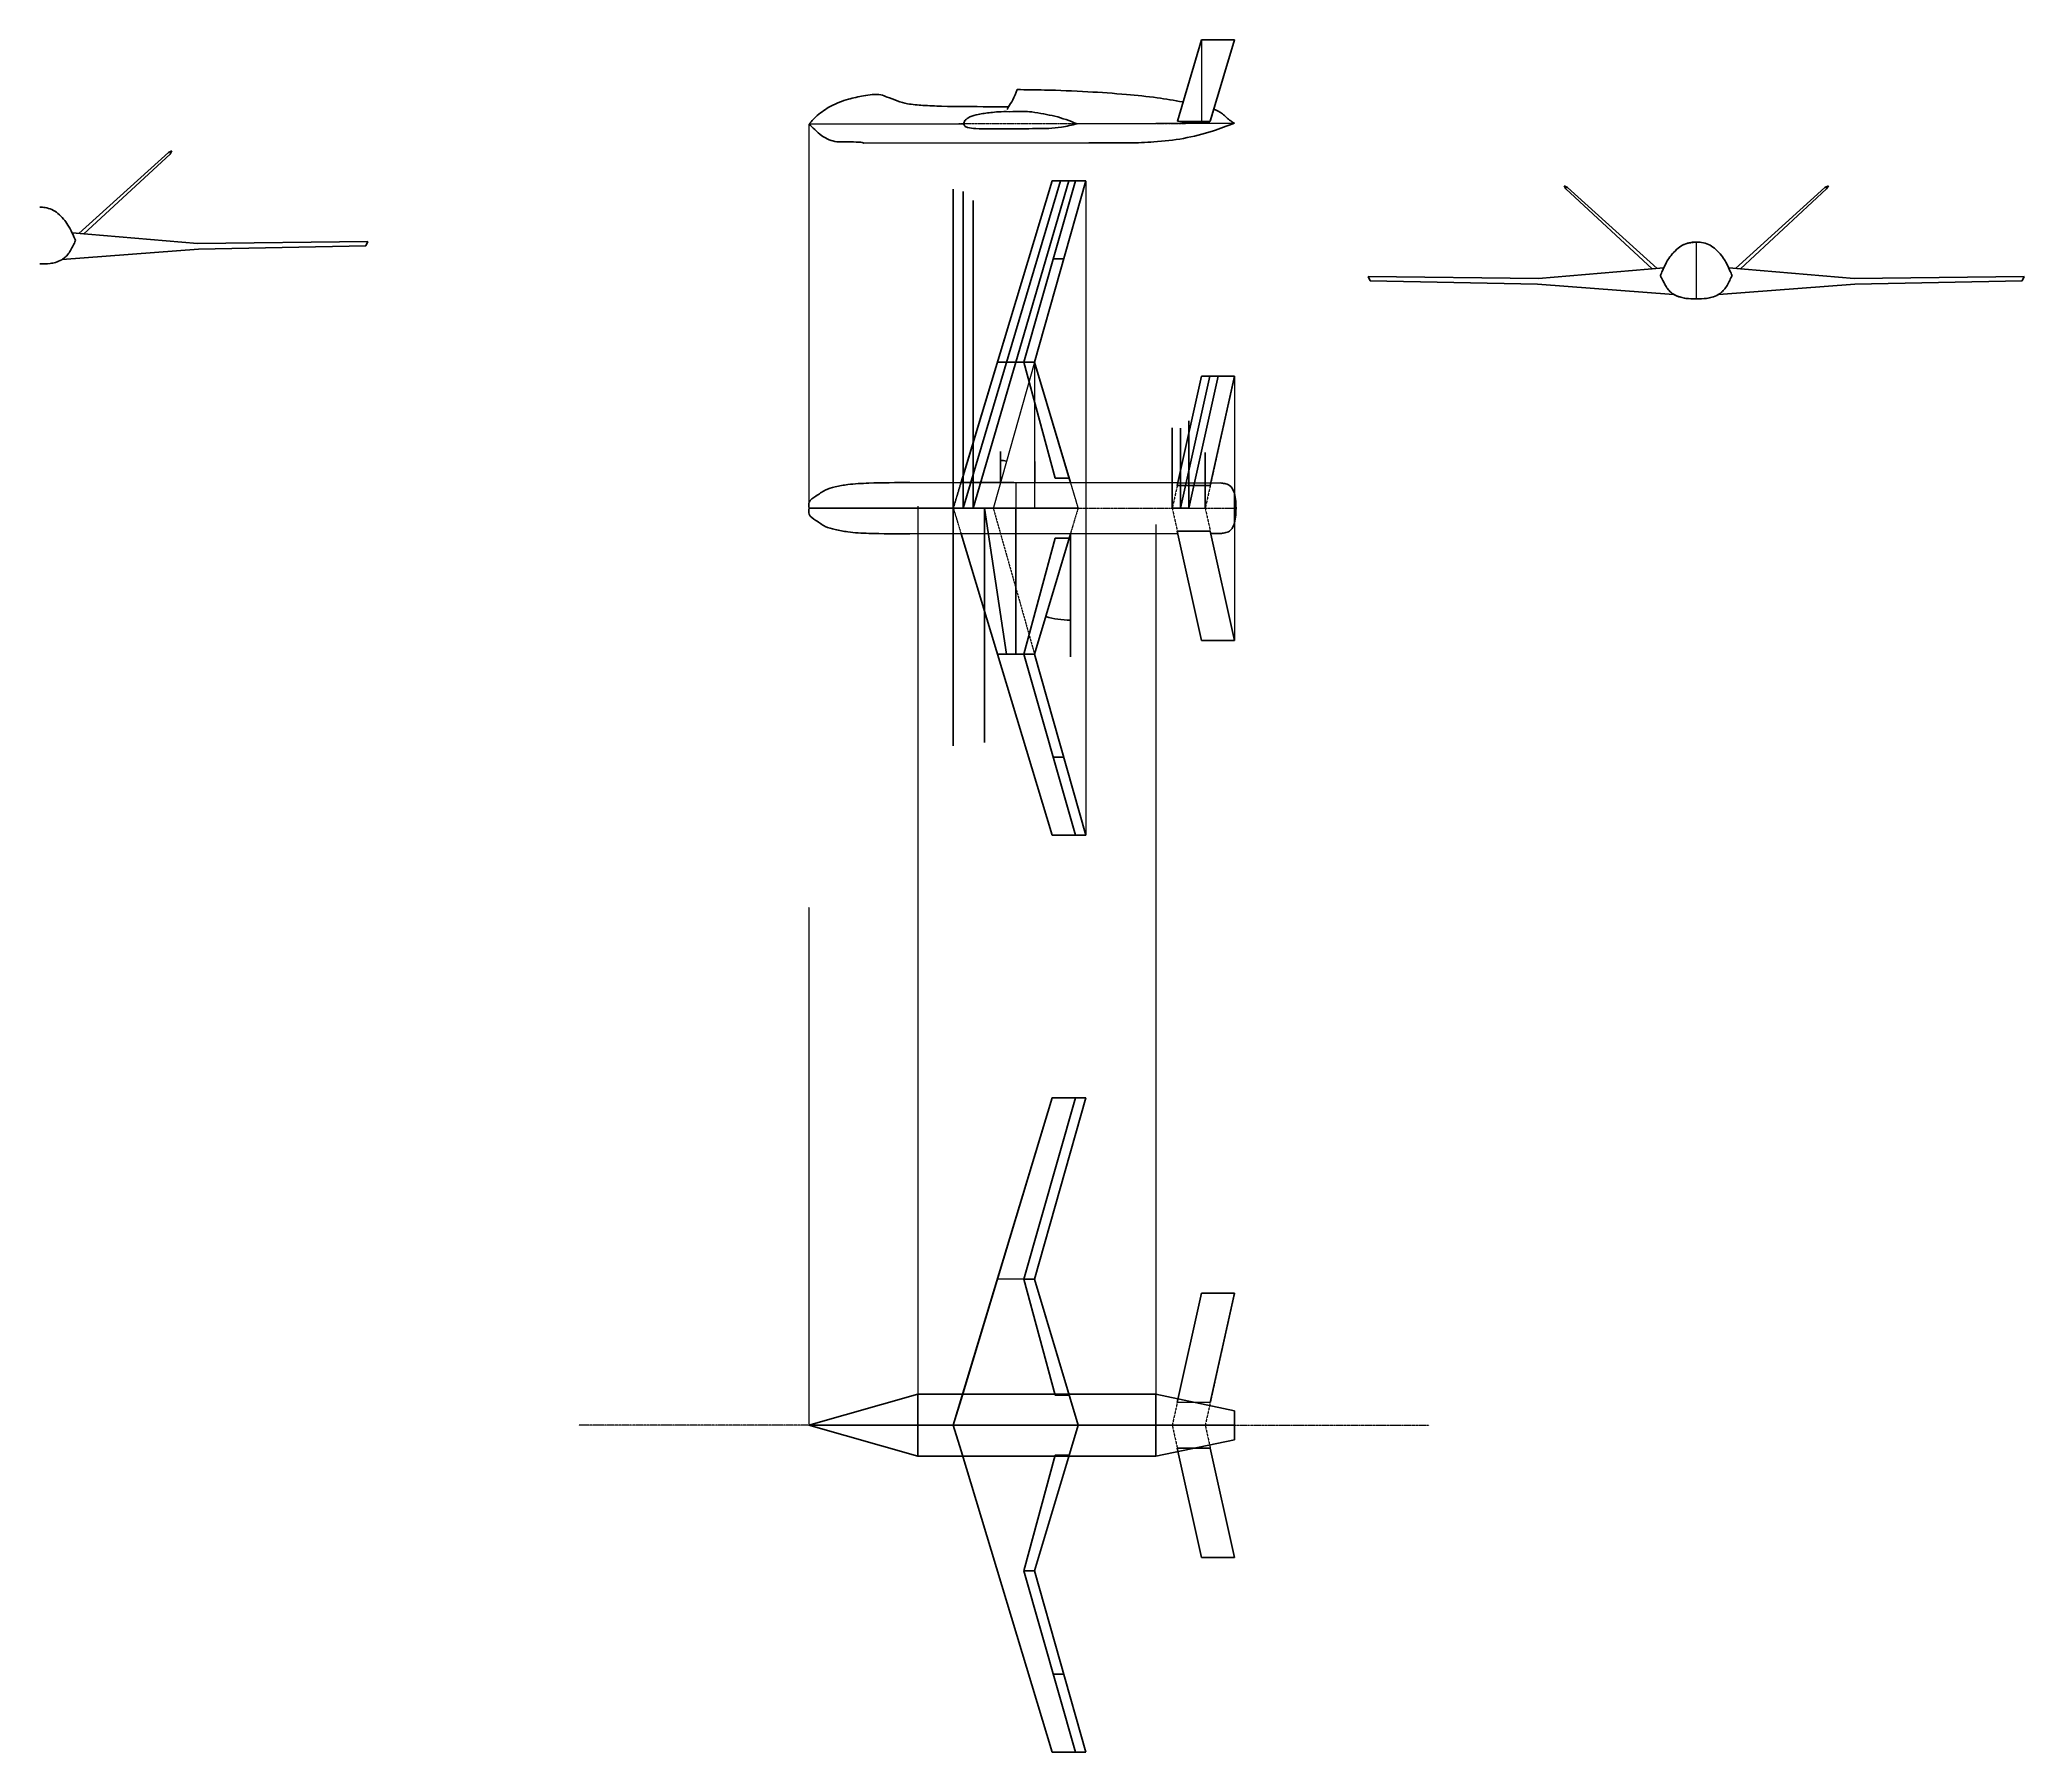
# Model space of a CAD drawing. Header units: millimetres. Extents: x 38559 to 1932156, y -475559 to 1027176.
# Drawn here: x 97752 to 158400, y -58239 to -5898 of the extents above; entities that cross this region are included whole.
import ezdxf

# ---------------------------------------------------------------- set-up
doc = ezdxf.new("R2010")
doc.units = ezdxf.units.MM
doc.linetypes.add('CENTER', pattern=[2, 1.25, -0.25, 0.25, -0.25])
doc.linetypes.add('DASHED', pattern=[0.75, 0.5, -0.25])
for name, color, linetype, lineweight in [('_axes (Оси)', 6, 'CENTER', 30), ('_basic (Основной)', 4, 'Continuous', 60), ('_invisible (Невидимый)', 1, 'DASHED', 30)]:
    doc.layers.add(name, color=color, linetype=linetype, lineweight=lineweight)
doc.styles.add('ESKD', font='eskd.shx', dxfattribs={"oblique": 15, "height": 5})
doc.dimstyles.new('ESKD', dxfattribs={"dimtxt": 5, "dimasz": 5, "dimexe": 2, "dimexo": 0, "dimgap": 2, "dimtad": 1, "dimtoh": 1, "dimzin": 12, "dimdsep": 46, "dimtxsty": 'ESKD', "dimblk1": 'OPEN', "dimblk2": 'OPEN', "dimsah": 1, "dimcen": 5, "dimclrd": 256, "dimclre": 256, "dimclrt": 2, "dimadec": 0, "dimazin": 0, "dimtfac": 1, "dimtmove": 0, "dimatfit": 3, "dimldrblk": 'OPEN', "dimfxl": 1, "dimtolj": 1, "dimtzin": 12, "dimlwd": -1, "dimlwe": -1, "dimarcsym": 0})

# ---------------------------------------------------------------- blocks, each defined once
blk = doc.blocks.new('_OPEN')
at = {"color": 0, "linetype": 'ByBlock'}
for p, q in [((-1, 0), (0, 0)), ((0, 0), (-1, 0)), ((0, 0), (-1, 0))]:
    blk.add_line(p, q, dxfattribs=at)
blk = doc.blocks.new('*D100')
at = {"layer": '_basic (Основной)', "transparency": 16777216}
blk.add_arc((127113, -19433), 677, 74.65744, 89.57694, dxfattribs=at)
at = {"layer": 'Defpoints', "color": 0, "transparency": 16777216}
for p in [(129716, -10214), (127113, -18489), (127237, -18768), (127112, -19437), (127113, -19433)]:
    blk.add_point(p, dxfattribs=at)
at = {"layer": '_basic (Основной)', "transparency": 16777216, "xscale": 5, "yscale": 5, "zscale": 5}
for p, rotation in [((127113, -18756), 179.788469933241), ((127297, -18782), 344.4459148184558)]:
    blk.add_blockref('_OPEN', p, dxfattribs=dict(at, rotation=rotation))
at = {"layer": '_basic (Основной)', "color": 2, "transparency": 16777216, "insert": (127207, -18758), "char_height": 5, "attachment_point": 5, "rotation": 352.11719, "style": 'ESKD'}
blk.add_mtext('\\A1;16°', dxfattribs=at)
blk = doc.blocks.new('*D101')
at = {"layer": '_basic (Основной)', "transparency": 16777216}
blk.add_arc((129248, -20998), 2639, 253.50261, 269.89142, dxfattribs=at)
at = {"layer": 'Defpoints', "color": 0, "transparency": 16777216}
for p in [(129248, -20998), (129248, -20998), (128741, -23588), (128152, -24672), (129248, -24755)]:
    blk.add_point(p, dxfattribs=at)
at = {"layer": '_basic (Основной)', "transparency": 16777216, "xscale": 5, "yscale": 5, "zscale": 5}
for p, rotation in [((128494, -23527), 163.4483239570411), ((129248, -23637), 359.9457120725584)]:
    blk.add_blockref('_OPEN', p, dxfattribs=dict(at, rotation=rotation))
at = {"layer": '_basic (Основной)', "color": 2, "transparency": 16777216, "insert": (128867, -23604), "char_height": 5, "attachment_point": 5, "rotation": 351.69702, "style": 'ESKD'}
blk.add_mtext('\\A1;17°', dxfattribs=at)

msp = doc.modelspace()

# ---------------------------------------------------------------- linework, layer by layer
at = {"layer": '_axes (Оси)', "transparency": 33554687}
for p, q in [((121264.153, -8471.197), (134264.139, -8452.132)), ((121264.153, -20218.005), (134311.976, -20218.005)), ((121264.153, -20218.005), (134311.976, -20218.005)), ((124584.324, -48242.884), (114227.708, -48242.884)), ((124584.324, -48242.884), (140213.406, -48242.884))]:
    msp.add_line(p, q, dxfattribs=at)
at = {"layer": '_basic (Основной)', "transparency": 33554687}
for p, q in [((132522.819, -8384.047), (133256.789, -5897.957)), ((133256.789, -5897.957), (134265.318, -5897.957)), ((134265.318, -5897.957), (133524.054, -8388.729)), ((121264.153, -8471.197), (125989.551, -8477.985)), ((129451.968, -8466.936), (134264.139, -8452.132)), ((122939.402, -9058.827), (129809.797, -9055.254)), ((101684.992, -9347.468), (98949.255, -11819.903)), ((101736.494, -9392.124), (99103.464, -11833.04)), ((101791.517, -9296.549), (101684.992, -9347.468)), ((101791.517, -9296.549), (101736.494, -9392.124)), ((125907.134, -19432.398), (128691.967, -10213.853)), ((128948.052, -10213.853), (125975.332, -20218.005)), ((126280.854, -20218.005), (129204.136, -10213.853)), ((127823.565, -15755.281), (129405.795, -10213.853)), ((129716.305, -10213.853), (128151.83, -15755.281)), ((128691.967, -10213.853), (129716.305, -10213.853)), ((129716.305, -10213.853), (128691.967, -10213.853)), ((129204.136, -10213.853), (128691.967, -10213.853)), ((125669.809, -20218.005), (125669.809, -10466.209)), ((125975.332, -20218.005), (125975.332, -10533.762)), ((126280.854, -20218.005), (126280.854, -10815.243)), ((144334.806, -10363.592), (144441.332, -10414.511)), ((144334.806, -10363.592), (144389.829, -10459.167)), ((144389.829, -10459.167), (147022.859, -12900.083)), ((144441.332, -10414.511), (147177.068, -12886.947)), ((152306.54, -10414.511), (149570.803, -12886.947)), ((152358.043, -10459.167), (149725.012, -12900.083)), ((152413.065, -10363.592), (152306.54, -10414.511)), ((152413.065, -10363.592), (152358.043, -10459.167)), ((102574.498, -12128.724), (98743.781, -11802.4)), ((107778.018, -12067.535), (102574.498, -12128.724)), ((107713.92, -12202.215), (107778.018, -12067.535)), ((102600.515, -12299.734), (98442.53, -12613.708)), ((107713.92, -12202.215), (102600.515, -12299.734)), ((128724.478, -12600.024), (129042.633, -12600.024)), ((138348.306, -13134.578), (143551.826, -13195.767)), ((138412.404, -13269.258), (138348.306, -13134.578)), ((138412.404, -13269.258), (143525.808, -13366.777)), ((143551.826, -13195.767), (147382.543, -12869.443)), ((153196.046, -13195.767), (149365.329, -12869.443)), ((158399.566, -13134.578), (153196.046, -13195.767)), ((158335.468, -13269.258), (153222.063, -13366.777)), ((158335.468, -13269.258), (158399.566, -13134.578)), ((143525.808, -13366.777), (147683.794, -13680.752)), ((153222.063, -13366.777), (149064.078, -13680.752)), ((128151.83, -15755.281), (127823.565, -15755.281)), ((127823.565, -15755.281), (128783.584, -19299.11)), ((128151.83, -15755.281), (129247.586, -19429.527)), ((132515.971, -19521.505), (133256.789, -16178.876)), ((133508.922, -16178.876), (132613.605, -20218.005)), ((132865.602, -20218.005), (133761.054, -16178.876)), ((133256.789, -16178.876), (134265.318, -16178.876)), ((133761.054, -16178.876), (133256.789, -16178.876)), ((133524.054, -19521.505), (134265.318, -16178.876)), ((132865.602, -20218.005), (132865.602, -17542.917)), ((132361.607, -20218.005), (132361.607, -17760.895)), ((132613.605, -20218.005), (132613.605, -17775.429)), ((127113.384, -19433.493), (127113.384, -18488.619)), ((133369.597, -20218.005), (133369.597, -18513.642)), ((128783.584, -19299.11), (129208.693, -19299.11)), ((124343.52, -19433.68), (132533.047, -19444.458)), ((132515.971, -19521.505), (133524.054, -19521.505)), ((133828.611, -19446.163), (133540.72, -19446.352)), ((134265.318, -19772.637), (134265.318, -20663.374)), ((121264.153, -20218.005), (125975.332, -20218.005)), ((126280.854, -20218.005), (125669.809, -20218.005)), ((125669.809, -20218.005), (129482.731, -20218.005)), ((127579.974, -20220.509), (125669.809, -20218.005)), ((125669.809, -20218.005), (125669.809, -27478.333)), ((127301.424, -24672.424), (126624.892, -20219.257)), ((126624.892, -20219.257), (126624.892, -27381.265)), ((129482.731, -20218.005), (127579.974, -20220.509)), ((127579.974, -20220.509), (127584.892, -24672.424)), ((132865.602, -20218.005), (132361.607, -20218.005)), ((124343.52, -21002.33), (132533.047, -20991.552)), ((125907.134, -20995.307), (128691.967, -30213.853)), ((127823.565, -24672.424), (128783.584, -21128.595)), ((128151.83, -24672.424), (129247.586, -20998.178)), ((128783.584, -21128.595), (129208.693, -21128.595)), ((129247.586, -20998.178), (129247.586, -24754.79)), ((132515.971, -20914.505), (133256.789, -24257.135)), ((132515.971, -20914.505), (133524.054, -20914.505)), ((133524.054, -20914.505), (134265.318, -24257.135)), ((133828.611, -20989.847), (133540.72, -20989.658)), ((133256.789, -24257.135), (134265.318, -24257.135)), ((128151.83, -24672.424), (127017.955, -24672.424)), ((127584.892, -24672.424), (127017.955, -24672.424)), ((128151.83, -24672.424), (127823.565, -24672.424)), ((127823.565, -24672.424), (129405.795, -30213.853)), ((129716.305, -30213.853), (128151.83, -24672.424)), ((128724.478, -27827.681), (129042.633, -27827.681)), ((128691.967, -30213.853), (129716.305, -30213.853)), ((125907.134, -47457.277), (128691.967, -38238.731)), ((127823.565, -43780.16), (129405.795, -38238.731)), ((129716.305, -38238.731), (128151.83, -43780.16)), ((128691.967, -38238.731), (129716.305, -38238.731)), ((128151.83, -43780.16), (127823.565, -43780.16)), ((127823.565, -43780.16), (128783.584, -47323.989)), ((128151.83, -43780.16), (129247.586, -47454.406)), ((132515.971, -47546.384), (133256.789, -44203.754)), ((133256.789, -44203.754), (134265.318, -44203.754)), ((133524.054, -47546.384), (134265.318, -44203.754)), ((124584.324, -47292.884), (121254.834, -48242.884)), ((124584.324, -47292.884), (124584.324, -49192.884)), ((124584.324, -47292.884), (131858.053, -47292.884)), ((131858.053, -47292.884), (131858.053, -49192.884)), ((131858.053, -47292.884), (134265.318, -47797.515)), ((125907.134, -47457.277), (125669.809, -48242.884)), ((128783.584, -47323.989), (129208.693, -47323.989)), ((129247.586, -47454.406), (129482.731, -48242.884)), ((134265.318, -47797.515), (134265.318, -48688.252)), ((121254.834, -48242.884), (124584.324, -49192.884)), ((121254.834, -48242.884), (124584.324, -48242.884)), ((124584.324, -48242.884), (131858.053, -48242.884)), ((125669.809, -48242.884), (125907.134, -49020.186)), ((129482.731, -48242.884), (129247.586, -49023.056)), ((131858.053, -48242.884), (134265.318, -48242.884)), ((125907.134, -49020.186), (128691.967, -58238.731)), ((128151.83, -52697.302), (129247.586, -49023.056)), ((131858.053, -49192.884), (134265.318, -48688.252)), ((132515.971, -48939.384), (133256.789, -52282.013)), ((132515.971, -48939.384), (133524.054, -48939.384)), ((133524.054, -48939.384), (134265.318, -52282.013)), ((124584.324, -49192.884), (131858.053, -49192.884)), ((127823.565, -52697.302), (128783.584, -49153.474)), ((128783.584, -49153.474), (129208.693, -49153.474)), ((128151.83, -52697.302), (127823.565, -52697.302)), ((127823.565, -52697.302), (129405.795, -58238.731)), ((129716.305, -58238.731), (128151.83, -52697.302)), ((133256.789, -52282.013), (134265.318, -52282.013)), ((128724.478, -55852.56), (129042.633, -55852.56)), ((128691.967, -58238.731), (129716.305, -58238.731))]:
    msp.add_line(p, q, dxfattribs=at)
for points in [[(125907.134, -19432.398), (128691.967, -10213.853), (129716.305, -10213.853), (128151.83, -15755.281), (129250.751, -19440.138), (125907.134, -19432.398)], [(125669.809, -48242.884), (128691.967, -38238.731), (129716.305, -38238.731), (128151.83, -43780.16), (129482.731, -48242.884), (125669.809, -48242.884)]]:
    msp.add_lwpolyline(points, dxfattribs=at)
for points in [[(121264.153, -8471.197), (121513.22, -8216.258), (121927.254, -7932.822), (122463.552, -7718.031), (122929.549, -7613.647), (123458.317, -7585.282), (123649.134, -7649.518), (124272.473, -7854.272), (124742.486, -7904.457)], [(127314.733, -8030.429), (127358.869, -7952.616), (127485.702, -7738.06), (127621.21, -7422.909)], [(127621.21, -7422.909), (128459.556, -7436.516), (129782.321, -7488.358), (130966.497, -7572.612), (131903.456, -7673.056), (132675.805, -7799.487)], [(121264.153, -8471.197), (121435.229, -8647.365), (121653.314, -8832.726), (121877.513, -8954.943), (122111.903, -9016.051), (122224.003, -9022.162), (122454.316, -9024.199), (122786.539, -9026.236), (122884.371, -9036.42), (122939.402, -9058.827)], [(124742.486, -7904.457), (125308.928, -7930.067), (126762.581, -7946.173), (127358.869, -7952.616)], [(125989.551, -8477.985), (125999.318, -8417.771), (126066.06, -8332.393), (126174.182, -8260.355), (126433.141, -8181.647), (126614.679, -8150.964), (126814.905, -8126.952), (127049.799, -8102.069), (127385.111, -8097.8), (127799.445, -8093.531), (128071.593, -8107.091), (128432.92, -8167.008), (128775.639, -8237.651), (129451.968, -8466.936)], [(125989.551, -8477.985), (126019.917, -8533.909), (126107.221, -8580.578), (126354.92, -8615.072), (126767.076, -8625.218), (127329.476, -8625.218), (128194.807, -8615.048), (128974.841, -8572.449), (129451.968, -8466.936)], [(129809.797, -9055.254), (130679.402, -9049.151), (131421.772, -9042.557), (131802.214, -9022.688), (132702.957, -8913.872), (133594.356, -8689.547), (134264.139, -8452.132)], [(133524.054, -8388.729), (133476.697, -8418.966), (133391.191, -8433.428), (133214.917, -8434.742), (132978.132, -8434.742), (132809.751, -8432.113), (132522.819, -8384.047)], [(134264.139, -8452.132), (134147.915, -8380.605), (133895.75, -8166.173), (133633.792, -8019.99)], [(97752.388, -11014.521), (97916.555, -11029.2), (98125.461, -11091.182), (98306.621, -11206.989), (98484.517, -11379.884), (98617.124, -11561.55), (98692.199, -11695.299), (98783.596, -11891.029), (98848.879, -12039.458)], [(98848.879, -12039.458), (98775.197, -12186.651), (98693.904, -12339.884), (98599.156, -12476.059), (98504.486, -12568.615), (98427.308, -12623.121), (98230.764, -12703.337), (98071.264, -12737.274), (97752.388, -12750.643)], [(148373.936, -12081.564), (148209.768, -12096.244), (148000.862, -12158.225), (147819.702, -12274.032), (147641.806, -12446.927), (147509.199, -12628.593), (147434.124, -12762.342), (147342.728, -12958.072), (147277.445, -13106.501)], [(148373.936, -12081.564), (148538.104, -12096.244), (148747.009, -12158.225), (148928.17, -12274.032), (149106.066, -12446.927), (149238.672, -12628.593), (149313.748, -12762.342), (149405.144, -12958.072), (149470.427, -13106.501)], [(147277.445, -13106.501), (147351.126, -13253.694), (147432.419, -13406.927), (147527.167, -13543.102), (147621.838, -13635.658), (147699.015, -13690.164), (147895.56, -13770.38), (148055.059, -13804.317), (148373.936, -13817.686)], [(149470.427, -13106.501), (149396.746, -13253.694), (149315.452, -13406.927), (149220.705, -13543.102), (149126.034, -13635.658), (149048.857, -13690.164), (148852.312, -13770.38), (148692.812, -13804.317), (148373.936, -13817.686)], [(121264.153, -20218.005), (121264.153, -20035.728), (121474.258, -19846.105), (121758.518, -19664.729), (122063.377, -19565.796), (122446.51, -19495.718), (123085.064, -19450.374), (124343.52, -19433.68)], [(133828.611, -19446.163), (133964.428, -19464.301), (134109.012, -19521.48), (134242.198, -19703.678), (134295.273, -19941.015), (134311.976, -20218.005)], [(121264.153, -20218.005), (121264.153, -20400.283), (121474.258, -20589.905), (121758.518, -20771.282), (122063.377, -20870.214), (122446.51, -20940.292), (123085.064, -20985.636), (124343.52, -21002.33)], [(133828.611, -20989.847), (133964.428, -20971.709), (134109.012, -20914.53), (134242.198, -20732.332), (134295.273, -20494.995), (134311.976, -20218.005)]]:
    msp.add_spline(points, degree=3, dxfattribs=at)
at = {"layer": '_invisible (Невидимый)', "transparency": 33554687}
for p, q in [((133256.789, -5897.957), (133251.354, -8435.856)), ((133256.789, -5897.957), (134265.318, -5897.957)), ((121264.153, -20218.005), (121264.153, -8471.197)), ((132522.857, -8384.055), (133524.054, -8388.729)), ((128691.967, -10213.853), (129716.305, -10213.853)), ((129716.305, -10213.853), (129716.305, -30213.853)), ((148373.936, -12081.564), (148373.936, -13817.686)), ((128151.83, -15755.281), (126891.898, -20218.005)), ((128151.83, -15755.281), (127017.955, -15755.281)), ((127017.955, -15755.281), (128151.83, -15755.281)), ((128151.83, -15755.281), (128151.83, -20218.005)), ((128151.83, -15755.281), (128158.661, -19431.551)), ((133256.789, -16178.876), (134265.318, -16178.876)), ((134265.318, -16178.876), (134265.318, -24257.135)), ((125907.134, -19432.398), (125669.809, -20218.005)), ((125906.125, -19435.736), (129247.586, -19429.527)), ((125907.134, -19432.398), (127112.906, -19435.189)), ((127578.942, -19436.268), (127580.998, -20998.07)), ((129247.586, -19429.527), (129482.731, -20218.005)), ((132515.971, -19521.505), (132361.607, -20218.005)), ((132533.047, -19444.458), (133540.72, -19446.352)), ((133524.054, -19521.505), (133369.597, -20218.005)), ((124584.324, -20150.068), (124584.324, -47292.884)), ((125669.809, -20218.005), (125907.134, -20995.307)), ((126891.898, -20218.005), (125669.809, -20218.005)), ((125669.809, -20218.005), (126891.898, -20218.005)), ((125669.809, -20218.005), (129482.731, -20218.005)), ((126891.898, -20218.005), (128151.83, -24672.424)), ((129482.731, -20218.005), (129247.586, -20998.178)), ((132361.607, -20218.005), (132515.971, -20914.505)), ((132361.607, -20218.005), (133369.597, -20218.005)), ((133369.597, -20218.005), (133524.054, -20914.505)), ((131858.053, -20715.057), (131858.053, -48242.884)), ((121254.834, -32408.766), (121254.834, -48242.884)), ((128151.83, -43780.16), (127017.955, -43780.16)), ((133256.789, -44203.754), (134265.318, -44203.754)), ((132515.971, -47546.384), (132361.607, -48242.884)), ((133524.054, -47546.384), (133369.597, -48242.884)), ((132361.607, -48242.884), (132515.971, -48939.384)), ((133369.597, -48242.884), (133524.054, -48939.384))]:
    msp.add_line(p, q, dxfattribs=at)
for points in [[(132522.819, -8384.047), (133256.789, -5897.957), (134265.318, -5897.957), (133524.054, -8388.729), (133359.763, -8436.088), (132908.322, -8435.122), (132768.407, -8437.384), (132522.819, -8384.047)], [(125669.809, -20218.005), (128691.967, -10213.853), (129716.305, -10213.853), (126891.898, -20218.005), (125669.809, -20218.005)], [(125906.125, -19435.736), (128691.967, -10213.853), (129716.305, -10213.853), (127112.303, -19437.324), (125906.125, -19435.736)], [(147277.445, -13106.501), (147382.543, -12869.443), (147518.635, -12606.431), (147671.868, -12412.953), (147806.49, -12275.686), (147996.667, -12147.483), (148124.933, -12113.802), (148319.051, -12084.714), (148373.936, -12081.564), (148373.936, -13817.686), (148267.041, -13818.389), (148105.53, -13819.451), (147963.007, -13787.461), (147729.745, -13715.414), (147610.265, -13629.803), (147515.96, -13537.907), (147462.15, -13455.183), (147428.096, -13406.324), (147277.445, -13106.501)], [(125669.809, -20218.005), (127017.955, -15755.281), (128151.83, -15755.281), (129482.731, -20218.005), (125669.809, -20218.005)], [(125906.125, -19435.736), (127017.955, -15755.281), (128151.83, -15755.281), (129250.751, -19440.138), (125907.134, -19432.398)], [(132515.971, -19521.505), (133256.789, -16178.876), (134265.318, -16178.876), (133524.054, -19521.505), (132515.971, -19521.505)], [(132515.971, -47546.384), (133256.789, -44203.754), (134265.318, -44203.754), (133524.054, -47546.384), (132515.971, -47546.384)]]:
    msp.add_lwpolyline(points, dxfattribs=at)

# ---------------------------------------------------------------- dimensions: what is measured, and where the dimension line sits
at = {"layer": '_basic (Основной)', "transparency": 33554687}
for base, line1, line2, picture, middle in [((127236.908, -18767.694), ((129716.305, -10213.853), (127112.303, -19437.324)), ((127113.384, -19433.493), (127113.384, -18488.619)), '*D100', (127206.978, -18757.511)), ((128740.941, -23587.592), ((128151.83, -24672.424), (129247.586, -20998.178)), ((129247.586, -20998.178), (129247.586, -24754.79)), '*D101', (128867.311, -23603.923))]:
    dim = msp.add_angular_dim_2l(base=base, line1=line1, line2=line2, dimstyle='ESKD', dxfattribs=at)
    dim.commit()
    dim.dimension.update_dxf_attribs({"geometry": picture, "text_midpoint": middle})

doc.saveas('drawing.dxf')
